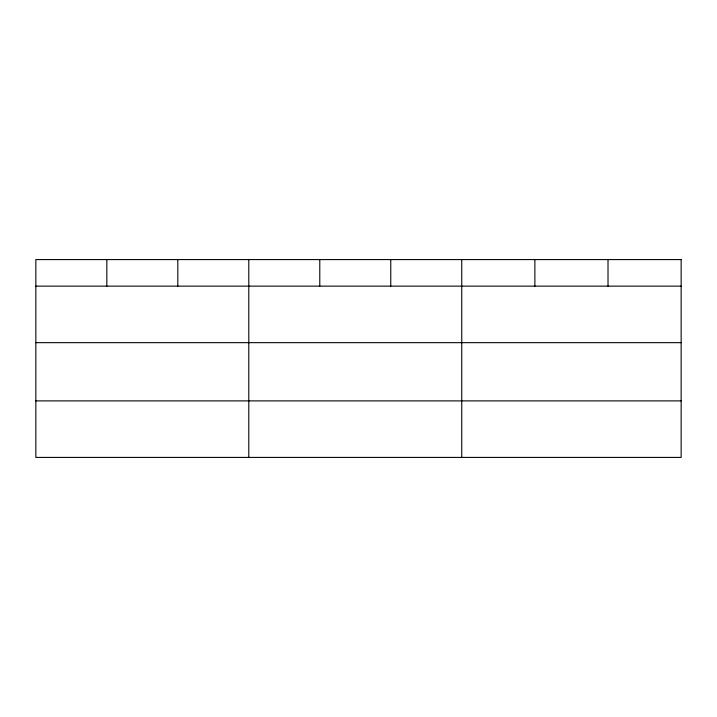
<?xml version="1.0" encoding="UTF-8"?>
<svg xmlns="http://www.w3.org/2000/svg" width="717" height="717" viewBox="0 0 717 717"><rect width="100%" height="100%" fill="white"/><g stroke="black" fill="none" stroke-linecap="round" stroke-linejoin="round"><path stroke-width="1.08" d="M35.85 286.137L681.15 286.137M35.85 342.663L681.15 342.663M35.85 400.893L681.15 400.893M608.016 259.581L608.016 286.137M534.882 259.581L534.882 286.137M461.748 259.581L461.748 457.419M390.765 259.581L390.765 286.137M319.782 259.581L319.782 286.137M248.799 259.581L248.799 457.419M177.816 259.581L177.816 286.137M106.833 259.581L106.833 286.137M681.15 259.581L35.85 259.581L35.85 457.419L681.15 457.419L681.15 259.581"/></g></svg>
